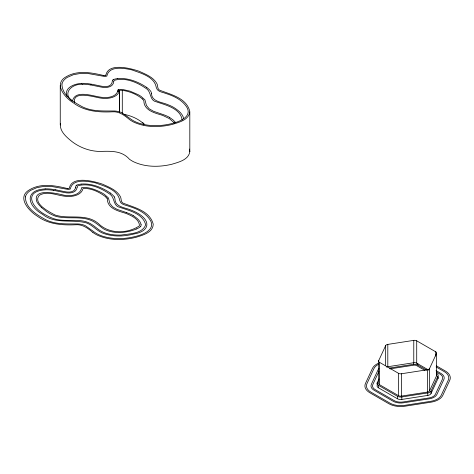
<?xml version="1.0" encoding="UTF-8"?>
<svg xmlns="http://www.w3.org/2000/svg" width="474" height="474" viewBox="0 0 474 474"><rect width="100%" height="100%" fill="white"/><g stroke="black" fill="none" stroke-linecap="round" stroke-linejoin="round"><path stroke-width="0.71" d="M105.921 74.993L105.927 74.969A12.816 7.4 0 0 0 106.004 74.637C109.002 62.414 131.511 68.57 139.131 71.266C145.714 74.27 153.766 77.268 157.167 84.171C157.937 86.138 157.321 88.905 159.483 90.107C170.77 94.628 186.312 97.751 189.784 111.254C189.505 119.821 178.959 122.339 172.287 124.419C159.732 127.506 145.939 127.648 133.994 122.239A29.015 16.75 0 0 1 132.258 121.326L131.541 120.906A39.84 23.001 0 0 1 129.461 119.525C124.621 115.496 119.152 111.224 112.457 111.811C99.007 112.451 84.627 111.426 73.5 102.953C64.979 97.834 52.821 83.625 66.55 76.539C77.736 70.116 91.032 72.522 102.905 75.33A19.558 11.293 0 0 0 103.836 75.496L103.913 75.508M189.813 111.965L189.813 151.68C188.628 159.922 178.585 162.173 171.872 164.247C159.436 167.221 145.802 167.31 133.994 161.954A29.015 16.75 0 0 1 132.258 161.047L131.541 160.621A39.84 23.001 0 0 1 129.461 159.246C121.534 150.187 110.14 151.194 99.285 151.443C89.562 151.129 80.082 147.639 72.303 141.821C66.769 137.371 59.185 131.304 60.494 123.311M75.603 187.396L75.846 186.241A5.042 2.909 0 0 1 76.101 185.689M77.108 187.526L77.25 186.726A8.378 4.841 0 0 1 77.392 186.252L77.422 186.193M75.591 187.461L75.52 187.888A20.974 12.111 0 0 1 75.413 188.379C73.997 192.651 68.38 192.426 64.778 191.674A37.31 21.537 0 0 1 63.735 191.472L55.233 189.707M77.096 187.597C76.273 193.173 69.127 193.54 64.737 192.586A29.465 17.011 0 0 1 64.079 192.468L53.769 190.376M182.146 120.1C180.855 109.014 166.807 105.264 157.646 102.271A27.628 15.95 0 0 1 156.728 101.922C149.612 100.814 151.449 92.738 147.064 89.165C137.94 82.589 125.705 77.055 114.347 80.319M72.475 101.229C74.773 89.278 92.821 96.181 100.423 97.129A24.21 13.977 0 0 0 101.128 97.241C107.379 98.29 117.084 97.14 118.245 89.497L119.442 89.414A11.18 6.452 0 0 1 122.529 89.462L129.953 91.121L138.07 94.628A41.392 23.901 0 0 1 141.009 96.382L144.937 99.848L146.419 105.394L149.091 108.724L153.558 111.295L163.24 114.595A34.211 19.754 0 0 1 169.716 117.481M142.478 98.983C136.79 94.261 129.58 91.352 122.292 90.327A9.664 5.581 0 0 0 119.626 90.285C118.162 97.152 109.518 98.752 103.593 98.391A17.153 9.901 0 0 1 102.74 98.325L101.104 98.142A24.02 13.864 0 0 1 100.423 98.041C94.67 97.271 72.534 89.977 74.424 102.591M113.796 81.226C113.6 87.358 105.963 88.235 101.288 87.086A29.465 17.011 0 0 1 100.63 86.967L90.321 84.876M113.967 80.693L113.944 80.752A8.378 4.841 0 0 0 113.801 81.226M378.696 360.631L385.652 345.635A3.04 1.754 0 0 1 387.803 344.397L413.778 340.373A3.04 1.754 0 0 1 416.717 340.83L435.73 351.809A3.04 1.754 0 0 1 436.518 353.503L436.518 375.846L429.557 390.843A3.04 1.754 0 0 1 427.406 392.087L401.431 396.104A3.04 1.754 0 0 1 398.498 395.648L379.478 384.669A3.04 1.754 0 0 1 378.696 382.974L378.696 360.631A3.04 1.754 0 0 0 379.478 362.326L379.478 384.669M378.874 371.509L372.819 384.55A9.119 5.267 0 0 0 375.183 389.634L394.196 400.613A9.119 5.267 0 0 0 403.007 401.976L428.982 397.959A9.119 5.267 0 0 0 435.434 394.232L442.39 379.236A9.119 5.267 0 0 0 440.032 374.152L436.228 371.954M436.809 374.152L436.809 373.53A4.562 2.631 0 0 1 437.988 376.072L437.988 378.554L431.026 393.55A4.562 2.631 0 0 1 427.803 395.417L401.828 399.434A4.562 2.631 0 0 1 397.419 398.752L378.406 387.773A4.562 2.631 0 0 1 377.227 385.232L377.227 382.749L378.963 378.999M429.557 390.843L429.557 368.499L436.518 353.503M431.026 393.55L431.026 391.068L437.988 376.072M77.801 185.82C89.082 182.561 101.217 188.048 110.329 194.506C114.963 198.002 112.954 206.303 120.183 207.422A27.628 15.95 0 0 0 121.101 207.772C130.267 210.829 143.065 214.052 145.666 224.789C142.484 233.907 129.124 233.789 121.054 235.063C113.108 235.3 104.523 234.168 98.065 229.161C94.225 226.122 90.327 222.869 85.498 221.577C74.448 218.621 62.479 222.525 51.713 217.916A39.526 22.817 0 0 1 46.316 215.285C31.865 208.157 22.681 191.253 45.403 189.807A15.808 9.13 0 0 1 46.085 189.778L46.203 189.772A24.689 14.256 0 0 1 53.746 190.429M136.796 228.912C126.712 232.971 114.643 234.18 104.576 229.452A24.808 14.321 0 0 1 102.319 228.018L96.969 223.924A49.859 28.784 0 0 0 96.234 223.396C84.668 214.532 69.488 219.818 56.418 216.482A23.866 13.776 0 0 1 52.721 215.06L52.531 214.989A43.827 25.306 0 0 1 46.588 211.576L41.576 207.624M386.588 367.113A3.04 1.754 0 0 1 387.803 366.734L413.778 362.717A3.04 1.754 0 0 1 416.717 363.173L428.757 370.123M389.575 368.037L413.387 364.352A4.562 2.631 0 0 1 417.79 365.033L426.665 370.158M389.966 368.885L413.778 365.199A3.04 1.754 0 0 1 416.717 365.655L424.959 370.413M379.478 362.326L398.498 373.305A3.04 1.754 0 0 0 401.431 373.761L427.406 369.744A3.04 1.754 0 0 0 429.557 368.499M377.227 382.749A4.562 2.631 0 0 0 378.406 385.291L397.419 396.27A4.562 2.631 0 0 0 401.828 396.951L427.803 392.934A4.562 2.631 0 0 0 431.026 391.068M117.647 78.577C128.033 77.706 138.343 81.771 146.839 87.5M81.101 184.078C91.488 183.207 101.797 187.271 110.294 193.001M81.7 83.436C75.153 83.501 63.848 87.518 66.941 95.944M45.149 188.936C24.073 189.973 27.243 205.84 42.565 214.289C55.245 224.558 72.018 218.941 86.41 222.899C93.058 225.292 97.366 231.656 104.215 233.676C113.76 236.905 124.218 236.508 133.881 234.002C150.199 231.294 150.975 220.41 137.134 212.909A37.677 21.751 0 0 0 130.913 210.047C125.284 207.535 115.176 207.251 114.963 199.092A15.897 9.178 0 0 0 114.305 196.953M82.749 84.271L82.636 84.277A15.808 9.13 0 0 0 81.955 84.307C72.771 83.697 61.964 92.448 71.645 100.796M67.367 188.456L67.29 188.445A19.558 11.293 0 0 1 66.36 188.279C54.392 185.447 40.924 183.029 29.708 189.665C16.175 197.066 28.932 211.114 37.357 216.18C48.384 224.409 62.515 225.363 75.757 224.759C82.5 224.143 88.051 228.385 92.91 232.479M123.963 114.305C130.617 115.68 137.247 118.316 142.478 122.742M91.784 84.206L100.287 85.972A37.31 21.537 0 0 0 101.323 86.173C104.92 86.926 110.549 87.151 111.959 82.879A20.974 12.111 0 0 0 112.065 82.387L112.391 80.74A5.042 2.909 0 0 1 112.646 80.189M126.694 212.648L117.013 209.348L112.545 206.777L109.873 203.447L108.392 197.907L104.458 194.435A41.392 23.901 0 0 0 101.519 192.681C95.452 189.576 88.65 186.857 81.694 187.55C80.539 195.193 70.827 196.343 64.582 195.294A24.21 13.977 0 0 1 63.877 195.187C57.864 193.623 31.657 187.378 36.919 201.918A32.848 18.966 0 0 0 37.215 202.434L37.541 202.949A47.773 27.581 0 0 0 41.605 207.612M436.53 365.922L445.406 371.047A16.72 9.652 0 0 1 449.731 380.373L442.775 395.369A16.72 9.652 0 0 1 430.949 402.195L404.974 406.212A16.72 9.652 0 0 1 388.822 403.718L369.809 392.739A16.72 9.652 0 0 1 365.478 383.413L372.44 368.416A16.72 9.652 0 0 1 378.276 363.315M436.092 366.912L444.334 371.669A15.204 8.775 0 0 1 448.268 380.148L441.306 395.144A15.204 8.775 0 0 1 430.558 401.348L404.583 405.365A15.204 8.775 0 0 1 389.895 403.096L370.881 392.116A15.204 8.775 0 0 1 366.947 383.638L373.909 368.642A15.204 8.775 0 0 1 378.282 364.465M436.033 370.603L441.104 373.53A10.641 6.144 0 0 1 443.86 379.467L436.898 394.463A10.641 6.144 0 0 1 429.373 398.806L403.398 402.823A10.641 6.144 0 0 1 393.124 401.235L374.105 390.256A10.641 6.144 0 0 1 371.349 384.319L378.311 369.323A10.641 6.144 0 0 1 378.886 368.393M169.668 117.511L172.974 119.839L175.694 122.541M133.117 215.563C136.429 217.679 140.049 220.327 141.068 224.321M143.367 122.979L144.06 123.625M105.933 197.036C99.629 192.124 90.901 187.846 83.039 188.545C81.392 195.27 72.931 196.781 67.047 196.443A17.153 9.901 0 0 1 66.194 196.378L64.559 196.195A24.02 13.864 0 0 1 63.877 196.094C55.908 195.027 46.962 190.809 39.33 195.3C32.368 203.305 49.213 211.902 54.854 214.9A23.718 13.693 0 0 0 55.553 215.172C69.583 219.462 86.274 213.069 98.509 223.633C109.056 234.15 127.388 233.883 139.238 225.956A3.851 2.222 0 0 0 139.457 225.577C139.238 219.201 131.701 215.794 126.564 213.638A49.545 28.606 0 0 0 124.911 213.057C117.801 210.93 107.474 208.311 107.325 199.11A8.236 4.758 0 0 0 107.171 198.57L107.13 198.488M174.367 122.979L169.414 118.642L163.109 115.585A49.545 28.606 0 0 0 161.462 115.004C154.334 112.895 143.989 110.223 143.859 101.003A8.236 4.758 0 0 0 143.717 100.518L143.687 100.464A10.724 6.192 0 0 0 142.437 99.001M107.136 198.499L107.142 198.517A10.724 6.192 0 0 0 105.886 197.054M67.178 96.506L67.047 96.198M189.393 149.067L189.813 151.68M143.895 124.917L143.859 124.769A8.236 4.758 0 0 0 143.717 124.277L143.699 124.235A10.724 6.192 0 0 0 142.437 122.76M151.514 93.591C151.721 101.744 161.841 102.052 167.47 104.541A37.677 21.751 0 0 1 173.697 107.397C177.904 110.075 182.608 113.47 183.687 118.648M435.73 351.809L435.73 355.998M427.803 392.934L427.803 395.417M427.406 369.744L427.406 392.087M417.79 363.327L417.79 365.033M416.717 340.83L416.717 363.173M413.778 340.373L413.778 362.717M413.387 362.337L413.387 364.352M401.828 396.951L401.828 399.434M401.431 373.761L401.431 396.104M398.498 373.305L398.498 395.648M397.419 396.27L397.419 398.752M387.803 344.397L387.803 366.734M385.652 345.635L385.652 365.187M378.406 385.291L378.406 387.773M122.292 90.327L122.292 113.363M119.626 90.285L119.626 111.888M119.442 91.577L119.442 112.457M118.245 89.497L118.245 91.66M118.115 90.19L118.115 91.63M60.251 85.279L60.251 124.994M105.856 75.052A2.56 1.475 0 0 1 105.661 75.55M105.246 75.656A5.599 3.235 0 0 1 103.925 75.496M113.245 79.632A9.421 5.439 0 0 1 117.659 78.643M112.753 80.065A2.583 1.493 0 0 1 113.316 79.685M81.694 83.329A27.705 15.992 0 0 1 91.731 84.289M151.479 93.591A15.897 9.178 0 0 0 150.851 91.452A24.37 14.072 0 0 0 146.756 87.542M82.749 84.23A24.689 14.256 0 0 1 90.291 84.929M110.205 193.042A24.37 14.072 0 0 1 114.353 196.935M45.149 188.83A27.705 15.992 0 0 1 55.185 189.79M76.207 185.565A2.583 1.493 0 0 1 76.77 185.186M76.699 185.133A9.421 5.439 0 0 1 81.113 184.143M92.91 232.473A39.84 23.001 0 0 0 94.99 233.854L95.712 234.274A29.015 16.75 0 0 0 97.448 235.187C109.524 240.65 123.489 240.46 136.157 237.261C142.704 235.181 153.007 232.621 153.238 224.202C149.772 210.758 134.314 207.547 123.021 203.109C120.74 201.912 121.409 199.021 120.58 197.006C117.102 190.192 109.156 187.194 102.585 184.214C94.907 181.501 72.516 175.374 69.459 187.586A12.816 7.4 0 0 1 69.388 187.888L69.358 188A2.56 1.475 0 0 1 69.115 188.498M68.7 188.605A5.599 3.235 0 0 1 67.379 188.445M126.677 212.666A34.211 19.754 0 0 1 133.17 215.534M141.009 224.326A7.329 4.23 0 0 1 140.79 226.169M140.766 226.305A12.656 7.306 0 0 1 136.708 228.829M437.792 376.86A4.562 2.631 0 0 1 437.988 378.554M436.305 374.608A3.04 1.754 0 0 1 436.518 375.846M25.395 196.906C25.306 208.204 37.168 215.06 45.954 219.818C55.932 224.682 67.195 223.823 77.955 223.953A12.543 7.24 0 0 1 85.527 225.814L95.037 232.574A28.481 16.442 0 0 0 102.745 236.236C113.92 239.714 126.06 239.133 137.241 235.987C143.658 234.245 154.802 229.606 150.803 221.103C146.46 213.3 137.893 209.147 129.698 206.551C126.315 205.058 120.68 204.969 119.756 200.549C117.973 189.505 104.321 186.187 95.357 182.851C87.429 181.127 72.504 178.331 70.288 189.049L68.315 189.458L51.725 186.513L44.295 186.341L36.942 187.633L30.632 190.382A20.364 11.755 0 0 0 25.395 196.906M61.94 83.957C61.851 95.256 73.713 102.111 82.5 106.869C92.477 111.734 103.747 110.875 114.501 111.005A12.543 7.24 0 0 1 122.073 112.865L131.582 119.626A28.481 16.442 0 0 0 139.297 123.287C150.465 126.765 162.606 126.185 173.786 123.039C180.203 121.297 191.354 116.657 187.354 108.155C183.005 100.352 174.444 96.204 166.244 93.603C162.866 92.11 157.226 92.027 156.302 87.601C154.518 76.557 140.873 73.239 131.908 69.903C123.975 68.179 109.05 65.382 106.834 76.101L104.861 76.51L88.271 73.565L80.841 73.393L73.488 74.685L67.178 77.434A20.364 11.755 0 0 0 61.94 83.957"/></g></svg>
